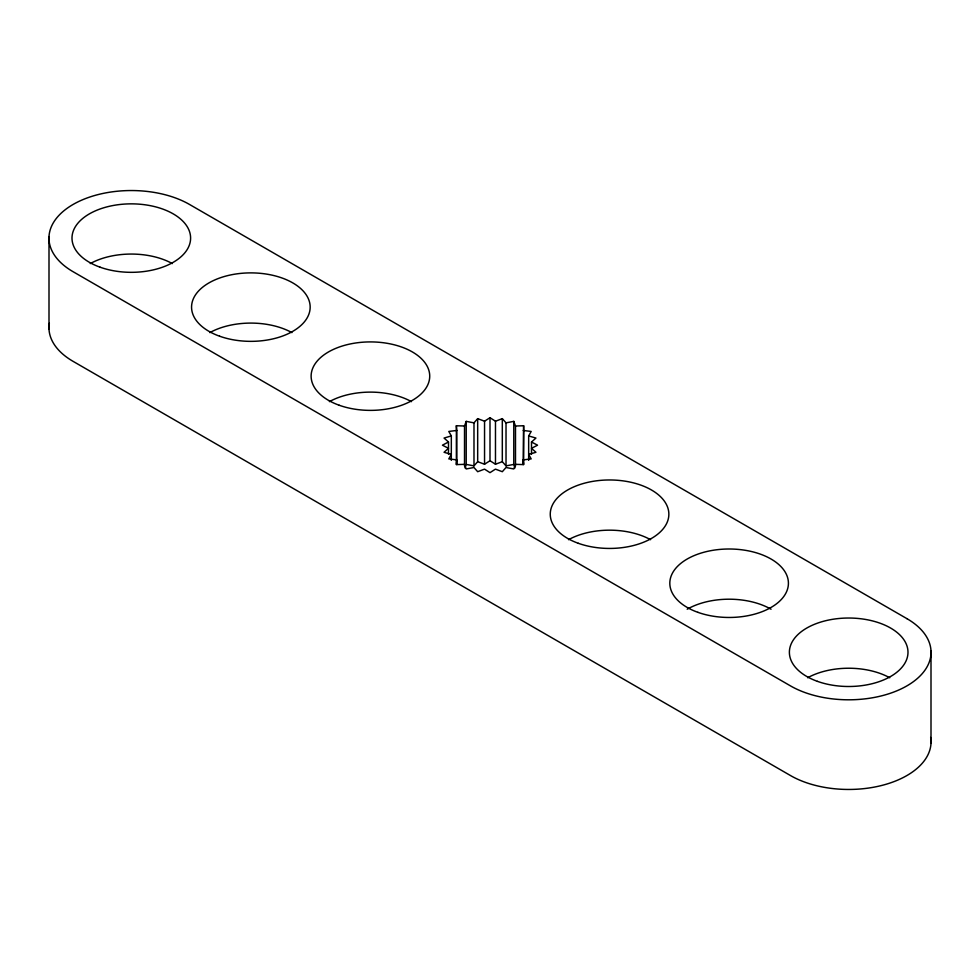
<?xml version="1.0" encoding="UTF-8"?>
<svg xmlns="http://www.w3.org/2000/svg" width="980" height="980" viewBox="0 0 980 980"><rect width="100%" height="100%" fill="white"/><g stroke="black" fill="none" stroke-linecap="round" stroke-linejoin="round"><path stroke-width="1.47" d="M523.21 464.594L523.639 425.749L515.492 426.006L513.777 421.388L506.023 422.846L502.311 418.644L495.476 421.216L490 417.713L484.549 421.204L477.677 418.644L473.989 422.846L473.989 465.868L466.211 464.422L466.211 421.388L473.989 422.846M464.52 466.051L464.52 425.994L466.211 421.388M464.937 467.877L466.211 464.422M528.661 460.367L528.673 435.929L531.197 431.445L523.21 430.465M473.989 465.868L477.677 461.678L477.677 418.644M531.503 454.267L531.503 442.029L535.95 438.06L528.673 435.929M477.677 461.678L484.549 464.238L490 460.735L490 417.713M464.52 425.994L456.362 425.749L456.79 430.453L448.791 431.445L451.327 435.916L444.038 438.06L448.497 442.005L442.421 445.177L448.485 448.326L444.038 452.282L451.315 454.414L448.791 458.91L456.778 459.877L456.362 464.594L464.496 464.349L466.211 468.955L473.965 467.497L477.689 471.699L484.524 469.138L490 472.642L495.451 469.138L502.311 471.699L505.999 467.509L513.777 468.955L515.468 464.349L523.639 464.594L523.198 459.89L531.197 458.91L528.661 454.426L535.95 452.282L531.503 448.338L537.567 445.177L531.503 442.029M490 460.735L495.476 464.238L502.311 461.678L506.023 465.88L513.777 464.422L513.777 421.388M513.777 464.422L515.063 467.877M931 650.769L931 743.404M523.639 425.749L523.639 464.336M523.198 459.89L523.198 464.349M515.492 426.006L515.492 466.064M506.023 422.846L506.023 465.88M502.311 418.644L502.311 461.678M495.476 421.216L495.476 464.238M484.549 421.204L484.549 464.238M456.79 430.453L456.79 464.581M456.362 425.749L456.362 464.336M451.327 435.916L451.315 460.355M448.497 442.005L448.485 454.255M49 236.596L49 329.231M49.331 323.265A82.345 47.542 0 0 0 73.084 361.351L790.468 775.535A82.345 47.542 0 0 0 883.752 784.931A82.345 47.542 0 0 0 930.669 737.438M568.523 539.698A59.29 34.227 0 0 1 650.598 539.698M687.201 609.229A59.29 34.227 0 0 1 771.052 609.229M807.655 677.756A59.29 34.227 0 0 1 889.73 677.756M329.402 401.641A59.29 34.227 0 0 1 411.478 401.641M209.83 332.612A59.29 34.227 0 0 1 291.905 332.612M90.27 263.583A59.29 34.227 0 0 1 172.345 263.583M906.917 618.649L189.532 204.465A82.345 47.542 0 0 0 73.084 204.465A82.345 47.542 0 0 0 73.084 271.705L790.468 685.878A82.345 47.542 0 0 0 906.917 685.878A82.345 47.542 0 0 0 906.917 618.649M578.323 543.3A59.29 34.227 0 0 0 668.826 515.284A59.29 34.227 0 0 0 581.544 484.034A59.29 34.227 0 0 0 578.323 543.3M697.883 612.329A59.29 34.227 0 0 0 788.386 584.313A59.29 34.227 0 0 0 701.104 553.063A59.29 34.227 0 0 0 697.883 612.329M817.442 681.357A59.29 34.227 0 0 0 907.958 653.342A59.29 34.227 0 0 0 820.677 622.092A59.29 34.227 0 0 0 817.442 681.357M339.19 405.242A59.29 34.227 0 0 0 429.693 377.227A59.29 34.227 0 0 0 342.412 345.977A59.29 34.227 0 0 0 339.19 405.242M219.63 336.214A59.29 34.227 0 0 0 310.133 308.186A59.29 34.227 0 0 0 222.852 276.948A59.29 34.227 0 0 0 219.63 336.214M100.058 267.185A59.29 34.227 0 0 0 190.573 239.157A59.29 34.227 0 0 0 103.292 207.919A59.29 34.227 0 0 0 100.058 267.185"/></g></svg>
